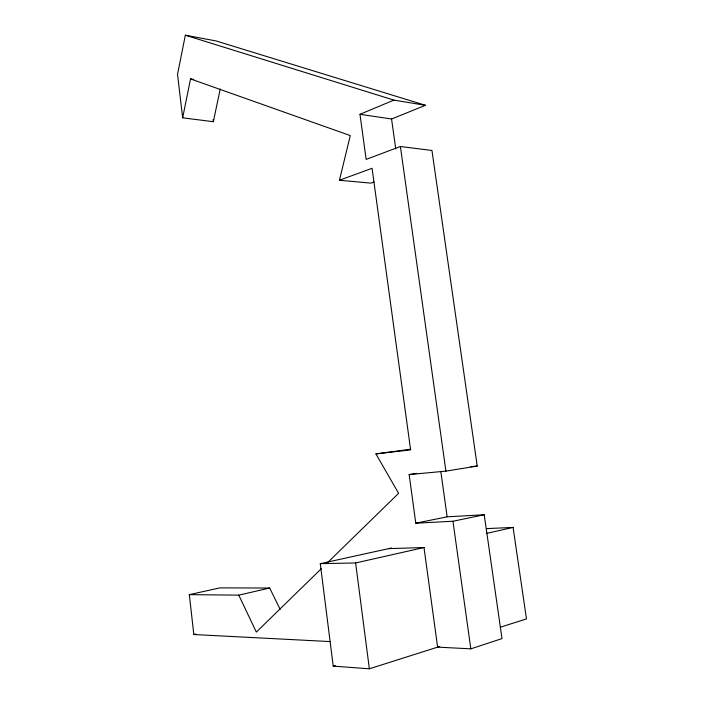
<?xml version="1.0" encoding="UTF-8"?>
<svg xmlns="http://www.w3.org/2000/svg" width="704" height="704" viewBox="0 0 704 704"><rect width="100%" height="100%" fill="white"/><g stroke="black" fill="none" stroke-linecap="round" stroke-linejoin="round"><path stroke-width="1.06" d="M388.555 548.645L423.993 547.527L437.624 647.126L470.835 648.842L501.996 638.598L484.22 514.747L452.945 521.25L415.774 523.195L409.147 474.584L445.914 471.117L477.233 466.066L431.948 150.471L400.391 146.502L366.142 159.403L359.99 114.303L391.565 118.994L425.462 105.318L216.11 40.955L185.346 35.2L177.531 74.307L182.653 117.823L213.347 121.713L220.229 89.003M182.653 117.823L190.546 78.927L193.732 79.42M374.018 182.054L370.955 183.137L339.442 180.25L350.275 135.582L190.546 78.927M321.57 568.454L256.326 632.078L238.779 595.144L189.323 594.642L193.82 634.533L330.238 641.582M327.078 563.094L398.605 493.337L375.918 453.895L410.599 449.205M359.99 114.303L393.888 100.109L425.462 105.318M339.442 180.25L372.064 168.282L410.626 449.9L375.918 453.895M391.697 547.958L320.276 563.658L333.212 666.125L369.362 668.8L439.71 646.466M500.289 627.229L526.469 618.913L513.084 527.419L486.438 528.616M333.212 666.125L335.306 665.482M193.82 634.533L195.923 634.005M238.779 595.144L269.676 588.034L280.166 609.4M320.276 563.658L355.626 562.962L424.186 547.483M486.306 533.465L513.084 527.419M189.323 594.642L219.833 587.884L269.676 588.034M415.774 523.195L447.146 516.833L484.22 514.747M409.147 474.584L416.724 473.37M470.756 466.682L477.233 466.066M185.346 35.2L393.888 100.109M400.391 146.502L445.914 471.117M452.945 521.25L470.835 648.842M391.565 118.994L395.754 148.984M440.845 471.724L447.146 516.833M355.626 562.962L369.362 668.8M213.083 119.53L213.347 121.713"/></g></svg>
